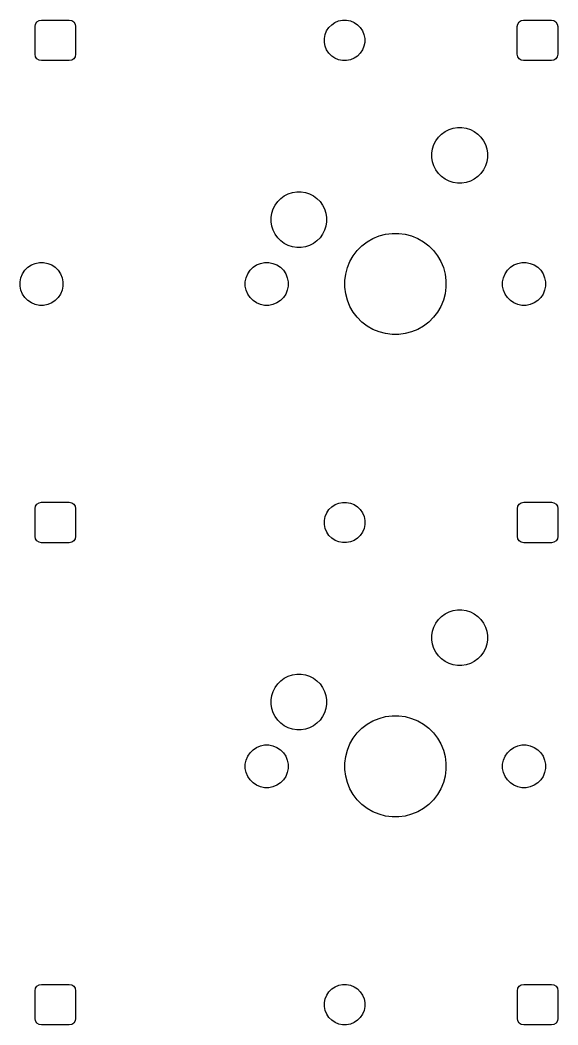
# Model space of a CAD drawing. Header units: millimetres. Extents: x 2.1 to 59.1, y -97 to -3.9.
# Drawn here: x 37.88 to 59.12, y -96.96 to -57.28 of the extents above; entities that cross this region are included whole.
import ezdxf

# ---------------------------------------------------------------- set-up
doc = ezdxf.new("R2010")
doc.units = ezdxf.units.MM
doc.layers.add('F.Mask', color=201, linetype='CONTINUOUS', true_color=0xd864ff)

msp = doc.modelspace()

# ---------------------------------------------------------------- linework, layer by layer
at = {"layer": 'F.Mask', "linetype": 'CONTINUOUS'}
for p, q in [((38.476, -57.53), (38.49503, -57.434329)), ((38.476, -58.63), (38.476, -57.53)), ((38.49503, -57.434329), (38.549223, -57.353223)), ((38.549223, -57.353223), (38.630329, -57.29903)), ((38.630329, -57.29903), (38.726, -57.28)), ((38.726, -57.28), (39.826, -57.28)), ((39.826, -57.28), (39.921671, -57.29903)), ((39.921671, -57.29903), (40.002777, -57.353223)), ((40.002777, -57.353223), (40.05697, -57.434329)), ((40.05697, -57.434329), (40.076, -57.53)), ((40.076, -57.53), (40.076, -58.63)), ((50.073592, -57.572485), (50.184485, -57.461592)), ((50.184485, -57.461592), (50.314883, -57.374463)), ((50.314883, -57.374463), (50.459772, -57.314448)), ((50.459772, -57.314448), (50.613586, -57.283852)), ((50.613586, -57.283852), (50.770414, -57.283852)), ((50.770414, -57.283852), (50.924228, -57.314448)), ((50.924228, -57.314448), (51.069117, -57.374463)), ((51.069117, -57.374463), (51.199515, -57.461592)), ((51.199515, -57.461592), (51.310408, -57.572485)), ((57.512, -57.53), (57.53103, -57.434329)), ((57.512, -58.63), (57.512, -57.53)), ((57.53103, -57.434329), (57.585223, -57.353223)), ((57.585223, -57.353223), (57.666329, -57.29903)), ((57.666329, -57.29903), (57.762, -57.28)), ((57.762, -57.28), (58.862, -57.28)), ((58.862, -57.28), (58.957671, -57.29903)), ((58.957671, -57.29903), (59.038777, -57.353223)), ((59.038777, -57.353223), (59.09297, -57.434329)), ((59.09297, -57.434329), (59.112, -57.53)), ((59.112, -57.53), (59.112, -58.63)), ((49.895852, -58.001586), (49.926448, -57.847772)), ((49.926448, -57.847772), (49.986463, -57.702883)), ((49.986463, -57.702883), (50.073592, -57.572485)), ((51.310408, -57.572485), (51.397537, -57.702883)), ((51.397537, -57.702883), (51.457552, -57.847772)), ((51.457552, -57.847772), (51.488148, -58.001586)), ((49.895852, -58.158414), (49.895852, -58.001586)), ((49.926448, -58.312228), (49.895852, -58.158414)), ((49.986463, -58.457117), (49.926448, -58.312228)), ((51.457552, -58.312228), (51.397537, -58.457117)), ((51.488148, -58.158414), (51.457552, -58.312228)), ((51.488148, -58.001586), (51.488148, -58.158414)), ((38.49503, -58.725671), (38.476, -58.63)), ((38.549223, -58.806777), (38.49503, -58.725671)), ((40.05697, -58.725671), (40.002777, -58.806777)), ((40.076, -58.63), (40.05697, -58.725671)), ((50.073592, -58.587515), (49.986463, -58.457117)), ((50.184485, -58.698408), (50.073592, -58.587515)), ((50.314883, -58.785537), (50.184485, -58.698408)), ((51.199515, -58.698408), (51.069117, -58.785537)), ((51.310408, -58.587515), (51.199515, -58.698408)), ((51.397537, -58.457117), (51.310408, -58.587515)), ((57.53103, -58.725671), (57.512, -58.63)), ((57.585223, -58.806777), (57.53103, -58.725671)), ((59.09297, -58.725671), (59.038777, -58.806777)), ((59.112, -58.63), (59.09297, -58.725671)), ((38.630329, -58.86097), (38.549223, -58.806777)), ((38.726, -58.88), (38.630329, -58.86097)), ((39.826, -58.88), (38.726, -58.88)), ((39.921671, -58.86097), (39.826, -58.88)), ((40.002777, -58.806777), (39.921671, -58.86097)), ((50.459772, -58.845552), (50.314883, -58.785537)), ((50.613586, -58.876148), (50.459772, -58.845552)), ((50.770414, -58.876148), (50.613586, -58.876148)), ((50.924228, -58.845552), (50.770414, -58.876148)), ((51.069117, -58.785537), (50.924228, -58.845552)), ((57.666329, -58.86097), (57.585223, -58.806777)), ((57.762, -58.88), (57.666329, -58.86097)), ((58.862, -58.88), (57.762, -58.88)), ((58.957671, -58.86097), (58.862, -58.88)), ((59.038777, -58.806777), (58.957671, -58.86097)), ((54.403219, -61.904809), (54.525273, -61.782755)), ((54.525273, -61.782755), (54.664918, -61.681298)), ((54.664918, -61.681298), (54.818714, -61.602935)), ((54.818714, -61.602935), (54.982876, -61.549595)), ((54.982876, -61.549595), (55.153361, -61.522593)), ((55.153361, -61.522593), (55.325971, -61.522593)), ((55.325971, -61.522593), (55.496456, -61.549595)), ((55.496456, -61.549595), (55.660618, -61.602935)), ((55.660618, -61.602935), (55.814414, -61.681298)), ((55.814414, -61.681298), (55.954059, -61.782755)), ((55.954059, -61.782755), (56.076113, -61.904809)), ((54.170059, -62.362412), (54.223399, -62.19825)), ((54.223399, -62.19825), (54.301762, -62.044454)), ((54.301762, -62.044454), (54.403219, -61.904809)), ((56.076113, -61.904809), (56.17757, -62.044454)), ((56.17757, -62.044454), (56.255933, -62.19825)), ((56.255933, -62.19825), (56.309273, -62.362412)), ((54.143057, -62.532897), (54.170059, -62.362412)), ((54.143057, -62.705507), (54.143057, -62.532897)), ((56.309273, -62.362412), (56.336275, -62.532897)), ((56.336275, -62.532897), (56.336275, -62.705507)), ((54.170059, -62.875992), (54.143057, -62.705507)), ((54.223399, -63.040154), (54.170059, -62.875992)), ((54.301762, -63.19395), (54.223399, -63.040154)), ((56.255933, -63.040154), (56.17757, -63.19395)), ((56.309273, -62.875992), (56.255933, -63.040154)), ((56.336275, -62.705507), (56.309273, -62.875992)), ((54.403219, -63.333595), (54.301762, -63.19395)), ((54.525273, -63.455649), (54.403219, -63.333595)), ((54.664918, -63.557106), (54.525273, -63.455649)), ((55.954059, -63.455649), (55.814414, -63.557106)), ((56.076113, -63.333595), (55.954059, -63.455649)), ((56.17757, -63.19395), (56.076113, -63.333595)), ((54.818714, -63.635469), (54.664918, -63.557106)), ((54.982876, -63.688809), (54.818714, -63.635469)), ((55.153361, -63.715811), (54.982876, -63.688809)), ((55.325971, -63.715811), (55.153361, -63.715811)), ((55.496456, -63.688809), (55.325971, -63.715811)), ((55.660618, -63.635469), (55.496456, -63.688809)), ((55.814414, -63.557106), (55.660618, -63.635469)), ((48.175273, -64.322755), (48.314918, -64.221298)), ((48.314918, -64.221298), (48.468714, -64.142935)), ((48.468714, -64.142935), (48.632876, -64.089595)), ((48.632876, -64.089595), (48.803361, -64.062593)), ((48.803361, -64.062593), (48.975971, -64.062593)), ((48.975971, -64.062593), (49.146456, -64.089595)), ((49.146456, -64.089595), (49.310618, -64.142935)), ((49.310618, -64.142935), (49.464414, -64.221298)), ((49.464414, -64.221298), (49.604059, -64.322755)), ((47.873399, -64.73825), (47.951762, -64.584454)), ((47.951762, -64.584454), (48.053219, -64.444809)), ((48.053219, -64.444809), (48.175273, -64.322755)), ((49.604059, -64.322755), (49.726113, -64.444809)), ((49.726113, -64.444809), (49.82757, -64.584454)), ((49.82757, -64.584454), (49.905933, -64.73825)), ((47.793057, -65.072897), (47.820059, -64.902412)), ((47.793057, -65.245507), (47.793057, -65.072897)), ((47.820059, -64.902412), (47.873399, -64.73825)), ((49.905933, -64.73825), (49.959273, -64.902412)), ((49.959273, -64.902412), (49.986275, -65.072897)), ((49.986275, -65.072897), (49.986275, -65.245507)), ((47.820059, -65.415992), (47.793057, -65.245507)), ((47.873399, -65.580154), (47.820059, -65.415992)), ((49.959273, -65.415992), (49.905933, -65.580154)), ((49.986275, -65.245507), (49.959273, -65.415992)), ((47.951762, -65.73395), (47.873399, -65.580154)), ((48.053219, -65.873595), (47.951762, -65.73395)), ((49.82757, -65.73395), (49.726113, -65.873595)), ((49.905933, -65.580154), (49.82757, -65.73395)), ((51.815089, -65.905457), (52.056787, -65.805342)), ((52.056787, -65.805342), (52.309485, -65.737631)), ((52.309485, -65.737631), (52.56886, -65.703484)), ((52.56886, -65.703484), (52.830472, -65.703484)), ((52.830472, -65.703484), (53.089847, -65.737631)), ((53.089847, -65.737631), (53.342545, -65.805342)), ((53.342545, -65.805342), (53.584243, -65.905457)), ((48.175273, -65.995649), (48.053219, -65.873595)), ((48.314918, -66.097106), (48.175273, -65.995649)), ((48.468714, -66.175469), (48.314918, -66.097106)), ((48.632876, -66.228809), (48.468714, -66.175469)), ((48.803361, -66.255811), (48.632876, -66.228809)), ((48.975971, -66.255811), (48.803361, -66.255811)), ((49.146456, -66.228809), (48.975971, -66.255811)), ((49.310618, -66.175469), (49.146456, -66.228809)), ((49.464414, -66.097106), (49.310618, -66.175469)), ((49.604059, -65.995649), (49.464414, -66.097106)), ((49.726113, -65.873595), (49.604059, -65.995649)), ((51.195986, -66.38051), (51.380974, -66.195522)), ((51.380974, -66.195522), (51.588526, -66.036263)), ((51.588526, -66.036263), (51.815089, -65.905457)), ((53.584243, -65.905457), (53.810806, -66.036263)), ((53.810806, -66.036263), (54.018358, -66.195522)), ((54.018358, -66.195522), (54.203346, -66.38051)), ((50.905921, -66.814625), (51.036727, -66.588062)), ((51.036727, -66.588062), (51.195986, -66.38051)), ((54.203346, -66.38051), (54.362605, -66.588062)), ((54.362605, -66.588062), (54.493411, -66.814625)), ((38.072607, -67.159968), (38.190432, -67.042143)), ((38.190432, -67.042143), (38.328979, -66.949569)), ((38.328979, -66.949569), (38.482924, -66.885803)), ((38.482924, -66.885803), (38.646351, -66.853295)), ((38.646351, -66.853295), (38.812981, -66.853295)), ((38.812981, -66.853295), (38.976408, -66.885803)), ((38.976408, -66.885803), (39.130353, -66.949569)), ((39.130353, -66.949569), (39.2689, -67.042143)), ((39.2689, -67.042143), (39.386725, -67.159968)), ((46.962607, -67.159968), (47.080432, -67.042143)), ((47.080432, -67.042143), (47.218979, -66.949569)), ((47.218979, -66.949569), (47.372924, -66.885803)), ((47.372924, -66.885803), (47.536351, -66.853295)), ((47.536351, -66.853295), (47.702981, -66.853295)), ((47.702981, -66.853295), (47.866408, -66.885803)), ((47.866408, -66.885803), (48.020353, -66.949569)), ((48.020353, -66.949569), (48.1589, -67.042143)), ((48.1589, -67.042143), (48.276725, -67.159968)), ((50.738095, -67.309021), (50.805806, -67.056323)), ((50.805806, -67.056323), (50.905921, -66.814625)), ((54.493411, -66.814625), (54.593526, -67.056323)), ((54.593526, -67.056323), (54.661237, -67.309021)), ((57.122607, -67.159968), (57.240432, -67.042143)), ((57.240432, -67.042143), (57.378979, -66.949569)), ((57.378979, -66.949569), (57.532924, -66.885803)), ((57.532924, -66.885803), (57.696351, -66.853295)), ((57.696351, -66.853295), (57.862981, -66.853295)), ((57.862981, -66.853295), (58.026408, -66.885803)), ((58.026408, -66.885803), (58.180353, -66.949569)), ((58.180353, -66.949569), (58.3189, -67.042143)), ((58.3189, -67.042143), (58.436725, -67.159968)), ((37.883759, -67.615887), (37.916267, -67.45246)), ((37.916267, -67.45246), (37.980033, -67.298515)), ((37.980033, -67.298515), (38.072607, -67.159968)), ((39.386725, -67.159968), (39.479299, -67.298515)), ((39.479299, -67.298515), (39.543065, -67.45246)), ((39.543065, -67.45246), (39.575573, -67.615887)), ((46.773759, -67.615887), (46.806267, -67.45246)), ((46.806267, -67.45246), (46.870033, -67.298515)), ((46.870033, -67.298515), (46.962607, -67.159968)), ((48.276725, -67.159968), (48.369299, -67.298515)), ((48.369299, -67.298515), (48.433065, -67.45246)), ((48.433065, -67.45246), (48.465573, -67.615887)), ((50.703948, -67.568396), (50.738095, -67.309021)), ((54.661237, -67.309021), (54.695384, -67.568396)), ((56.933759, -67.615887), (56.966267, -67.45246)), ((56.966267, -67.45246), (57.030033, -67.298515)), ((57.030033, -67.298515), (57.122607, -67.159968)), ((58.436725, -67.159968), (58.529299, -67.298515)), ((58.529299, -67.298515), (58.593065, -67.45246)), ((58.593065, -67.45246), (58.625573, -67.615887)), ((37.883759, -67.782517), (37.883759, -67.615887)), ((37.916267, -67.945944), (37.883759, -67.782517)), ((39.575573, -67.782517), (39.543065, -67.945944)), ((39.575573, -67.615887), (39.575573, -67.782517)), ((46.773759, -67.782517), (46.773759, -67.615887)), ((46.806267, -67.945944), (46.773759, -67.782517)), ((48.465573, -67.782517), (48.433065, -67.945944)), ((48.465573, -67.615887), (48.465573, -67.782517)), ((50.703948, -67.830008), (50.703948, -67.568396)), ((50.738095, -68.089383), (50.703948, -67.830008)), ((54.695384, -67.830008), (54.661237, -68.089383)), ((54.695384, -67.568396), (54.695384, -67.830008)), ((56.933759, -67.782517), (56.933759, -67.615887)), ((56.966267, -67.945944), (56.933759, -67.782517)), ((58.625573, -67.782517), (58.593065, -67.945944)), ((58.625573, -67.615887), (58.625573, -67.782517)), ((37.980033, -68.099889), (37.916267, -67.945944)), ((38.072607, -68.238436), (37.980033, -68.099889)), ((38.190432, -68.356261), (38.072607, -68.238436)), ((39.386725, -68.238436), (39.2689, -68.356261)), ((39.479299, -68.099889), (39.386725, -68.238436)), ((39.543065, -67.945944), (39.479299, -68.099889)), ((46.870033, -68.099889), (46.806267, -67.945944)), ((46.962607, -68.238436), (46.870033, -68.099889)), ((47.080432, -68.356261), (46.962607, -68.238436)), ((48.276725, -68.238436), (48.1589, -68.356261)), ((48.369299, -68.099889), (48.276725, -68.238436)), ((48.433065, -67.945944), (48.369299, -68.099889)), ((50.805806, -68.342081), (50.738095, -68.089383)), ((54.661237, -68.089383), (54.593526, -68.342081)), ((57.030033, -68.099889), (56.966267, -67.945944)), ((57.122607, -68.238436), (57.030033, -68.099889)), ((57.240432, -68.356261), (57.122607, -68.238436)), ((58.436725, -68.238436), (58.3189, -68.356261)), ((58.529299, -68.099889), (58.436725, -68.238436)), ((58.593065, -67.945944), (58.529299, -68.099889)), ((38.328979, -68.448835), (38.190432, -68.356261)), ((38.482924, -68.512601), (38.328979, -68.448835)), ((38.646351, -68.545109), (38.482924, -68.512601)), ((38.812981, -68.545109), (38.646351, -68.545109)), ((38.976408, -68.512601), (38.812981, -68.545109)), ((39.130353, -68.448835), (38.976408, -68.512601)), ((39.2689, -68.356261), (39.130353, -68.448835)), ((47.218979, -68.448835), (47.080432, -68.356261)), ((47.372924, -68.512601), (47.218979, -68.448835)), ((47.536351, -68.545109), (47.372924, -68.512601)), ((47.702981, -68.545109), (47.536351, -68.545109)), ((47.866408, -68.512601), (47.702981, -68.545109)), ((48.020353, -68.448835), (47.866408, -68.512601)), ((48.1589, -68.356261), (48.020353, -68.448835)), ((50.905921, -68.583779), (50.805806, -68.342081)), ((51.036727, -68.810342), (50.905921, -68.583779)), ((54.493411, -68.583779), (54.362605, -68.810342)), ((54.593526, -68.342081), (54.493411, -68.583779)), ((57.378979, -68.448835), (57.240432, -68.356261)), ((57.532924, -68.512601), (57.378979, -68.448835)), ((57.696351, -68.545109), (57.532924, -68.512601)), ((57.862981, -68.545109), (57.696351, -68.545109)), ((58.026408, -68.512601), (57.862981, -68.545109)), ((58.180353, -68.448835), (58.026408, -68.512601)), ((58.3189, -68.356261), (58.180353, -68.448835)), ((51.195986, -69.017894), (51.036727, -68.810342)), ((51.380974, -69.202882), (51.195986, -69.017894)), ((54.203346, -69.017894), (54.018358, -69.202882)), ((54.362605, -68.810342), (54.203346, -69.017894)), ((51.588526, -69.362141), (51.380974, -69.202882)), ((51.815089, -69.492947), (51.588526, -69.362141)), ((53.810806, -69.362141), (53.584243, -69.492947)), ((54.018358, -69.202882), (53.810806, -69.362141)), ((52.056787, -69.593062), (51.815089, -69.492947)), ((52.309485, -69.660773), (52.056787, -69.593062)), ((52.56886, -69.69492), (52.309485, -69.660773)), ((52.830472, -69.69492), (52.56886, -69.69492)), ((53.089847, -69.660773), (52.830472, -69.69492)), ((53.342545, -69.593062), (53.089847, -69.660773)), ((53.584243, -69.492947), (53.342545, -69.593062)), ((38.476, -76.57), (38.49503, -76.474329)), ((38.476, -77.67), (38.476, -76.57)), ((38.49503, -76.474329), (38.549223, -76.393223)), ((38.549223, -76.393223), (38.630329, -76.33903)), ((38.630329, -76.33903), (38.726, -76.32)), ((38.726, -76.32), (39.826, -76.32)), ((39.826, -76.32), (39.921671, -76.33903)), ((39.921671, -76.33903), (40.002777, -76.393223)), ((40.002777, -76.393223), (40.05697, -76.474329)), ((40.05697, -76.474329), (40.076, -76.57)), ((40.076, -76.57), (40.076, -77.67)), ((50.077592, -76.612485), (50.188485, -76.501592)), ((50.188485, -76.501592), (50.318883, -76.414463)), ((50.318883, -76.414463), (50.463772, -76.354448)), ((50.463772, -76.354448), (50.617586, -76.323852)), ((50.617586, -76.323852), (50.774414, -76.323852)), ((50.774414, -76.323852), (50.928228, -76.354448)), ((50.928228, -76.354448), (51.073117, -76.414463)), ((51.073117, -76.414463), (51.203515, -76.501592)), ((51.203515, -76.501592), (51.314408, -76.612485)), ((57.516, -76.57), (57.53503, -76.474329)), ((57.516, -77.67), (57.516, -76.57)), ((57.53503, -76.474329), (57.589223, -76.393223)), ((57.589223, -76.393223), (57.670329, -76.33903)), ((57.670329, -76.33903), (57.766, -76.32)), ((57.766, -76.32), (58.866, -76.32)), ((58.866, -76.32), (58.961671, -76.33903)), ((58.961671, -76.33903), (59.042777, -76.393223)), ((59.042777, -76.393223), (59.09697, -76.474329)), ((59.09697, -76.474329), (59.116, -76.57)), ((59.116, -76.57), (59.116, -77.67)), ((49.899852, -77.041586), (49.930448, -76.887772)), ((49.930448, -76.887772), (49.990463, -76.742883)), ((49.990463, -76.742883), (50.077592, -76.612485)), ((51.314408, -76.612485), (51.401537, -76.742883)), ((51.401537, -76.742883), (51.461552, -76.887772)), ((51.461552, -76.887772), (51.492148, -77.041586)), ((49.899852, -77.198414), (49.899852, -77.041586)), ((49.930448, -77.352228), (49.899852, -77.198414)), ((49.990463, -77.497117), (49.930448, -77.352228)), ((51.461552, -77.352228), (51.401537, -77.497117)), ((51.492148, -77.198414), (51.461552, -77.352228)), ((51.492148, -77.041586), (51.492148, -77.198414)), ((38.49503, -77.765671), (38.476, -77.67)), ((38.549223, -77.846777), (38.49503, -77.765671)), ((40.05697, -77.765671), (40.002777, -77.846777)), ((40.076, -77.67), (40.05697, -77.765671)), ((50.077592, -77.627515), (49.990463, -77.497117)), ((50.188485, -77.738408), (50.077592, -77.627515)), ((50.318883, -77.825537), (50.188485, -77.738408)), ((51.203515, -77.738408), (51.073117, -77.825537)), ((51.314408, -77.627515), (51.203515, -77.738408)), ((51.401537, -77.497117), (51.314408, -77.627515)), ((57.53503, -77.765671), (57.516, -77.67)), ((57.589223, -77.846777), (57.53503, -77.765671)), ((59.09697, -77.765671), (59.042777, -77.846777)), ((59.116, -77.67), (59.09697, -77.765671)), ((38.630329, -77.90097), (38.549223, -77.846777)), ((38.726, -77.92), (38.630329, -77.90097)), ((39.826, -77.92), (38.726, -77.92)), ((39.921671, -77.90097), (39.826, -77.92)), ((40.002777, -77.846777), (39.921671, -77.90097)), ((50.463772, -77.885552), (50.318883, -77.825537)), ((50.617586, -77.916148), (50.463772, -77.885552)), ((50.774414, -77.916148), (50.617586, -77.916148)), ((50.928228, -77.885552), (50.774414, -77.916148)), ((51.073117, -77.825537), (50.928228, -77.885552)), ((57.670329, -77.90097), (57.589223, -77.846777)), ((57.766, -77.92), (57.670329, -77.90097)), ((58.866, -77.92), (57.766, -77.92)), ((58.961671, -77.90097), (58.866, -77.92)), ((59.042777, -77.846777), (58.961671, -77.90097)), ((54.403219, -80.954809), (54.525273, -80.832755)), ((54.525273, -80.832755), (54.664918, -80.731298)), ((54.664918, -80.731298), (54.818714, -80.652935)), ((54.818714, -80.652935), (54.982876, -80.599595)), ((54.982876, -80.599595), (55.153361, -80.572593)), ((55.153361, -80.572593), (55.325971, -80.572593)), ((55.325971, -80.572593), (55.496456, -80.599595)), ((55.496456, -80.599595), (55.660618, -80.652935)), ((55.660618, -80.652935), (55.814414, -80.731298)), ((55.814414, -80.731298), (55.954059, -80.832755)), ((55.954059, -80.832755), (56.076113, -80.954809)), ((54.170059, -81.412412), (54.223399, -81.24825)), ((54.223399, -81.24825), (54.301762, -81.094454)), ((54.301762, -81.094454), (54.403219, -80.954809)), ((56.076113, -80.954809), (56.17757, -81.094454)), ((56.17757, -81.094454), (56.255933, -81.24825)), ((56.255933, -81.24825), (56.309273, -81.412412)), ((54.143057, -81.582897), (54.170059, -81.412412)), ((54.143057, -81.755507), (54.143057, -81.582897)), ((56.309273, -81.412412), (56.336275, -81.582897)), ((56.336275, -81.582897), (56.336275, -81.755507)), ((54.170059, -81.925992), (54.143057, -81.755507)), ((54.223399, -82.090154), (54.170059, -81.925992)), ((54.301762, -82.24395), (54.223399, -82.090154)), ((56.255933, -82.090154), (56.17757, -82.24395)), ((56.309273, -81.925992), (56.255933, -82.090154)), ((56.336275, -81.755507), (56.309273, -81.925992)), ((54.403219, -82.383595), (54.301762, -82.24395)), ((54.525273, -82.505649), (54.403219, -82.383595)), ((54.664918, -82.607106), (54.525273, -82.505649)), ((55.954059, -82.505649), (55.814414, -82.607106)), ((56.076113, -82.383595), (55.954059, -82.505649)), ((56.17757, -82.24395), (56.076113, -82.383595)), ((54.818714, -82.685469), (54.664918, -82.607106)), ((54.982876, -82.738809), (54.818714, -82.685469)), ((55.153361, -82.765811), (54.982876, -82.738809)), ((55.325971, -82.765811), (55.153361, -82.765811)), ((55.496456, -82.738809), (55.325971, -82.765811)), ((55.660618, -82.685469), (55.496456, -82.738809)), ((55.814414, -82.607106), (55.660618, -82.685469)), ((48.175273, -83.372755), (48.314918, -83.271298)), ((48.314918, -83.271298), (48.468714, -83.192935)), ((48.468714, -83.192935), (48.632876, -83.139595)), ((48.632876, -83.139595), (48.803361, -83.112593)), ((48.803361, -83.112593), (48.975971, -83.112593)), ((48.975971, -83.112593), (49.146456, -83.139595)), ((49.146456, -83.139595), (49.310618, -83.192935)), ((49.310618, -83.192935), (49.464414, -83.271298)), ((49.464414, -83.271298), (49.604059, -83.372755)), ((47.873399, -83.78825), (47.951762, -83.634454)), ((47.951762, -83.634454), (48.053219, -83.494809)), ((48.053219, -83.494809), (48.175273, -83.372755)), ((49.604059, -83.372755), (49.726113, -83.494809)), ((49.726113, -83.494809), (49.82757, -83.634454)), ((49.82757, -83.634454), (49.905933, -83.78825)), ((47.793057, -84.122897), (47.820059, -83.952412)), ((47.820059, -83.952412), (47.873399, -83.78825)), ((49.905933, -83.78825), (49.959273, -83.952412)), ((49.959273, -83.952412), (49.986275, -84.122897)), ((47.793057, -84.295507), (47.793057, -84.122897)), ((47.820059, -84.465992), (47.793057, -84.295507)), ((47.873399, -84.630154), (47.820059, -84.465992)), ((49.959273, -84.465992), (49.905933, -84.630154)), ((49.986275, -84.295507), (49.959273, -84.465992)), ((49.986275, -84.122897), (49.986275, -84.295507)), ((47.951762, -84.78395), (47.873399, -84.630154)), ((48.053219, -84.923595), (47.951762, -84.78395)), ((49.82757, -84.78395), (49.726113, -84.923595)), ((49.905933, -84.630154), (49.82757, -84.78395)), ((51.815089, -84.955457), (52.056787, -84.855342)), ((52.056787, -84.855342), (52.309485, -84.787631)), ((52.309485, -84.787631), (52.56886, -84.753484)), ((52.56886, -84.753484), (52.830472, -84.753484)), ((52.830472, -84.753484), (53.089847, -84.787631)), ((53.089847, -84.787631), (53.342545, -84.855342)), ((53.342545, -84.855342), (53.584243, -84.955457)), ((48.175273, -85.045649), (48.053219, -84.923595)), ((48.314918, -85.147106), (48.175273, -85.045649)), ((48.468714, -85.225469), (48.314918, -85.147106)), ((48.632876, -85.278809), (48.468714, -85.225469)), ((48.803361, -85.305811), (48.632876, -85.278809)), ((48.975971, -85.305811), (48.803361, -85.305811)), ((49.146456, -85.278809), (48.975971, -85.305811)), ((49.310618, -85.225469), (49.146456, -85.278809)), ((49.464414, -85.147106), (49.310618, -85.225469)), ((49.604059, -85.045649), (49.464414, -85.147106)), ((49.726113, -84.923595), (49.604059, -85.045649)), ((51.195986, -85.43051), (51.380974, -85.245522)), ((51.380974, -85.245522), (51.588526, -85.086263)), ((51.588526, -85.086263), (51.815089, -84.955457)), ((53.584243, -84.955457), (53.810806, -85.086263)), ((53.810806, -85.086263), (54.018358, -85.245522)), ((54.018358, -85.245522), (54.203346, -85.43051)), ((50.905921, -85.864625), (51.036727, -85.638062)), ((51.036727, -85.638062), (51.195986, -85.43051)), ((54.203346, -85.43051), (54.362605, -85.638062)), ((54.362605, -85.638062), (54.493411, -85.864625)), ((46.962607, -86.209968), (47.080432, -86.092143)), ((47.080432, -86.092143), (47.218979, -85.999569)), ((47.218979, -85.999569), (47.372924, -85.935803)), ((47.372924, -85.935803), (47.536351, -85.903295)), ((47.536351, -85.903295), (47.702981, -85.903295)), ((47.702981, -85.903295), (47.866408, -85.935803)), ((47.866408, -85.935803), (48.020353, -85.999569)), ((48.020353, -85.999569), (48.1589, -86.092143)), ((48.1589, -86.092143), (48.276725, -86.209968)), ((50.805806, -86.106323), (50.905921, -85.864625)), ((54.493411, -85.864625), (54.593526, -86.106323)), ((57.122607, -86.209968), (57.240432, -86.092143)), ((57.240432, -86.092143), (57.378979, -85.999569)), ((57.378979, -85.999569), (57.532924, -85.935803)), ((57.532924, -85.935803), (57.696351, -85.903295)), ((57.696351, -85.903295), (57.862981, -85.903295)), ((57.862981, -85.903295), (58.026408, -85.935803)), ((58.026408, -85.935803), (58.180353, -85.999569)), ((58.180353, -85.999569), (58.3189, -86.092143)), ((58.3189, -86.092143), (58.436725, -86.209968)), ((46.806267, -86.50246), (46.870033, -86.348515)), ((46.870033, -86.348515), (46.962607, -86.209968)), ((48.276725, -86.209968), (48.369299, -86.348515)), ((48.369299, -86.348515), (48.433065, -86.50246)), ((50.703948, -86.618396), (50.738095, -86.359021)), ((50.738095, -86.359021), (50.805806, -86.106323)), ((54.593526, -86.106323), (54.661237, -86.359021)), ((54.661237, -86.359021), (54.695384, -86.618396)), ((56.966267, -86.50246), (57.030033, -86.348515)), ((57.030033, -86.348515), (57.122607, -86.209968)), ((58.436725, -86.209968), (58.529299, -86.348515)), ((58.529299, -86.348515), (58.593065, -86.50246)), ((46.773759, -86.665887), (46.806267, -86.50246)), ((46.773759, -86.832517), (46.773759, -86.665887)), ((46.806267, -86.995944), (46.773759, -86.832517)), ((48.433065, -86.50246), (48.465573, -86.665887)), ((48.465573, -86.832517), (48.433065, -86.995944)), ((48.465573, -86.665887), (48.465573, -86.832517)), ((50.703948, -86.880008), (50.703948, -86.618396)), ((50.738095, -87.139383), (50.703948, -86.880008)), ((54.695384, -86.880008), (54.661237, -87.139383)), ((54.695384, -86.618396), (54.695384, -86.880008)), ((56.933759, -86.665887), (56.966267, -86.50246)), ((56.933759, -86.832517), (56.933759, -86.665887)), ((56.966267, -86.995944), (56.933759, -86.832517)), ((58.593065, -86.50246), (58.625573, -86.665887)), ((58.625573, -86.832517), (58.593065, -86.995944)), ((58.625573, -86.665887), (58.625573, -86.832517)), ((46.870033, -87.149889), (46.806267, -86.995944)), ((46.962607, -87.288436), (46.870033, -87.149889)), ((47.080432, -87.406261), (46.962607, -87.288436)), ((48.276725, -87.288436), (48.1589, -87.406261)), ((48.369299, -87.149889), (48.276725, -87.288436)), ((48.433065, -86.995944), (48.369299, -87.149889)), ((50.805806, -87.392081), (50.738095, -87.139383)), ((54.661237, -87.139383), (54.593526, -87.392081)), ((57.030033, -87.149889), (56.966267, -86.995944)), ((57.122607, -87.288436), (57.030033, -87.149889)), ((57.240432, -87.406261), (57.122607, -87.288436)), ((58.436725, -87.288436), (58.3189, -87.406261)), ((58.529299, -87.149889), (58.436725, -87.288436)), ((58.593065, -86.995944), (58.529299, -87.149889)), ((47.218979, -87.498835), (47.080432, -87.406261)), ((47.372924, -87.562601), (47.218979, -87.498835)), ((47.536351, -87.595109), (47.372924, -87.562601)), ((47.702981, -87.595109), (47.536351, -87.595109)), ((47.866408, -87.562601), (47.702981, -87.595109)), ((48.020353, -87.498835), (47.866408, -87.562601)), ((48.1589, -87.406261), (48.020353, -87.498835)), ((50.905921, -87.633779), (50.805806, -87.392081)), ((51.036727, -87.860342), (50.905921, -87.633779)), ((54.493411, -87.633779), (54.362605, -87.860342)), ((54.593526, -87.392081), (54.493411, -87.633779)), ((57.378979, -87.498835), (57.240432, -87.406261)), ((57.532924, -87.562601), (57.378979, -87.498835)), ((57.696351, -87.595109), (57.532924, -87.562601)), ((57.862981, -87.595109), (57.696351, -87.595109)), ((58.026408, -87.562601), (57.862981, -87.595109)), ((58.180353, -87.498835), (58.026408, -87.562601)), ((58.3189, -87.406261), (58.180353, -87.498835)), ((51.195986, -88.067894), (51.036727, -87.860342)), ((51.380974, -88.252882), (51.195986, -88.067894)), ((54.203346, -88.067894), (54.018358, -88.252882)), ((54.362605, -87.860342), (54.203346, -88.067894)), ((51.588526, -88.412141), (51.380974, -88.252882)), ((51.815089, -88.542947), (51.588526, -88.412141)), ((53.810806, -88.412141), (53.584243, -88.542947)), ((54.018358, -88.252882), (53.810806, -88.412141)), ((52.056787, -88.643062), (51.815089, -88.542947)), ((52.309485, -88.710773), (52.056787, -88.643062)), ((52.56886, -88.74492), (52.309485, -88.710773)), ((52.830472, -88.74492), (52.56886, -88.74492)), ((53.089847, -88.710773), (52.830472, -88.74492)), ((53.342545, -88.643062), (53.089847, -88.710773)), ((53.584243, -88.542947), (53.342545, -88.643062)), ((38.476, -95.61), (38.49503, -95.514329)), ((38.476, -96.71), (38.476, -95.61)), ((38.49503, -95.514329), (38.549223, -95.433223)), ((38.549223, -95.433223), (38.630329, -95.37903)), ((38.630329, -95.37903), (38.726, -95.36)), ((38.726, -95.36), (39.826, -95.36)), ((39.826, -95.36), (39.921671, -95.37903)), ((39.921671, -95.37903), (40.002777, -95.433223)), ((40.002777, -95.433223), (40.05697, -95.514329)), ((40.05697, -95.514329), (40.076, -95.61)), ((40.076, -95.61), (40.076, -96.71)), ((50.077592, -95.652485), (50.188485, -95.541592)), ((50.188485, -95.541592), (50.318883, -95.454463)), ((50.318883, -95.454463), (50.463772, -95.394448)), ((50.463772, -95.394448), (50.617586, -95.363852)), ((50.617586, -95.363852), (50.774414, -95.363852)), ((50.774414, -95.363852), (50.928228, -95.394448)), ((50.928228, -95.394448), (51.073117, -95.454463)), ((51.073117, -95.454463), (51.203515, -95.541592)), ((51.203515, -95.541592), (51.314408, -95.652485)), ((57.516, -95.61), (57.53503, -95.514329)), ((57.516, -96.71), (57.516, -95.61)), ((57.53503, -95.514329), (57.589223, -95.433223)), ((57.589223, -95.433223), (57.670329, -95.37903)), ((57.670329, -95.37903), (57.766, -95.36)), ((57.766, -95.36), (58.866, -95.36)), ((58.866, -95.36), (58.961671, -95.37903)), ((58.961671, -95.37903), (59.042777, -95.433223)), ((59.042777, -95.433223), (59.09697, -95.514329)), ((59.09697, -95.514329), (59.116, -95.61)), ((59.116, -95.61), (59.116, -96.71)), ((49.899852, -96.081586), (49.930448, -95.927772)), ((49.930448, -95.927772), (49.990463, -95.782883)), ((49.990463, -95.782883), (50.077592, -95.652485)), ((51.314408, -95.652485), (51.401537, -95.782883)), ((51.401537, -95.782883), (51.461552, -95.927772)), ((51.461552, -95.927772), (51.492148, -96.081586)), ((49.899852, -96.238414), (49.899852, -96.081586)), ((49.930448, -96.392228), (49.899852, -96.238414)), ((49.990463, -96.537117), (49.930448, -96.392228)), ((51.461552, -96.392228), (51.401537, -96.537117)), ((51.492148, -96.238414), (51.461552, -96.392228)), ((51.492148, -96.081586), (51.492148, -96.238414)), ((38.49503, -96.805671), (38.476, -96.71)), ((38.549223, -96.886777), (38.49503, -96.805671)), ((40.05697, -96.805671), (40.002777, -96.886777)), ((40.076, -96.71), (40.05697, -96.805671)), ((50.077592, -96.667515), (49.990463, -96.537117)), ((50.188485, -96.778408), (50.077592, -96.667515)), ((50.318883, -96.865537), (50.188485, -96.778408)), ((51.203515, -96.778408), (51.073117, -96.865537)), ((51.314408, -96.667515), (51.203515, -96.778408)), ((51.401537, -96.537117), (51.314408, -96.667515)), ((57.53503, -96.805671), (57.516, -96.71)), ((57.589223, -96.886777), (57.53503, -96.805671)), ((59.09697, -96.805671), (59.042777, -96.886777)), ((59.116, -96.71), (59.09697, -96.805671)), ((38.630329, -96.94097), (38.549223, -96.886777)), ((38.726, -96.96), (38.630329, -96.94097)), ((39.826, -96.96), (38.726, -96.96)), ((39.921671, -96.94097), (39.826, -96.96)), ((40.002777, -96.886777), (39.921671, -96.94097)), ((50.463772, -96.925552), (50.318883, -96.865537)), ((50.617586, -96.956148), (50.463772, -96.925552)), ((50.774414, -96.956148), (50.617586, -96.956148)), ((50.928228, -96.925552), (50.774414, -96.956148)), ((51.073117, -96.865537), (50.928228, -96.925552)), ((57.670329, -96.94097), (57.589223, -96.886777)), ((57.766, -96.96), (57.670329, -96.94097)), ((58.866, -96.96), (57.766, -96.96)), ((58.961671, -96.94097), (58.866, -96.96)), ((59.042777, -96.886777), (58.961671, -96.94097))]:
    msp.add_line(p, q, dxfattribs=at)

doc.saveas('drawing.dxf')
